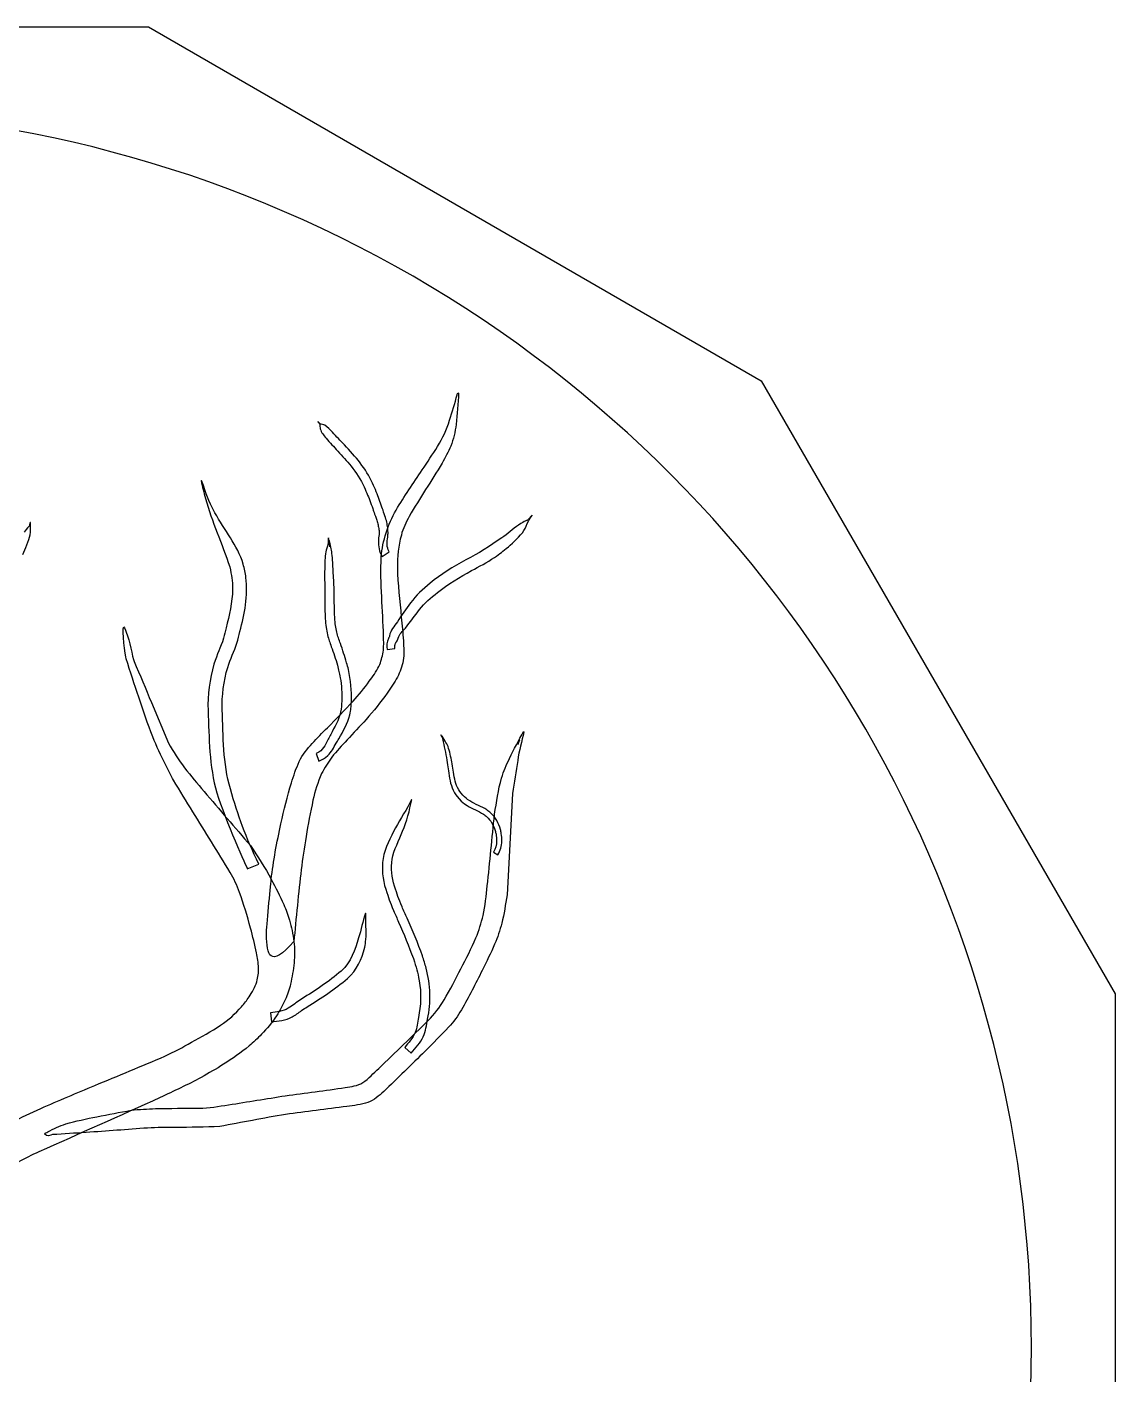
# Model space of a CAD drawing. Extents: x 5.1 to 86.3, y 5.1 to 86.3.
# Drawn here: x 52.84 to 86.27, y 44.89 to 86.27 of the extents above; entities that cross this region are included whole.
import ezdxf

# ---------------------------------------------------------------- set-up
doc = ezdxf.new("R2010")
doc.units = 0
doc.layers.add('View004', color=7, linetype='CONTINUOUS')

msp = doc.modelspace()

# ---------------------------------------------------------------- linework, layer by layer
at = {"layer": 'View004', "color": 7}
for p, q in [((34.831293, 86.270189), (56.571293, 86.270189)), ((56.571293, 86.270189), (75.399291, 75.39919)), ((75.399291, 75.39919), (86.270293, 56.571188)), ((86.270293, 56.571188), (86.270293, 34.830789))]:
    msp.add_line(p, q, dxfattribs=at)
at = {"layer": 'View004', "color": 1}
for p, q in [((66.099574, 75.025066), (66.099575, 75.025068)), ((61.780498, 74.146351), (61.774798, 74.141183)), ((61.774798, 74.141183), (61.774798, 74.141183)), ((58.202618, 72.336991), (58.186248, 72.332127)), ((58.186248, 72.332127), (58.186248, 72.332127)), ((68.361833, 71.267363), (68.355753, 71.272075)), ((68.355753, 71.272075), (68.355753, 71.272075)), ((52.947969, 71.045472), (52.93916, 71.046992)), ((52.93916, 71.046992), (52.93916, 71.046992)), ((62.105966, 70.580499), (62.098282, 70.580278)), ((62.098282, 70.580278), (62.098282, 70.580278)), ((63.748797, 70.003927), (63.966716, 70.144804)), ((63.966716, 70.144804), (63.966706, 70.144823)), ((55.911646, 67.595745), (55.911652, 67.595751)), ((63.901466, 67.145241), (64.139335, 67.176621)), ((64.139335, 67.176621), (64.139338, 67.176616)), ((56.662786, 65.514793), (57.18145, 64.269288)), ((68.093089, 64.625537), (68.107933, 64.618115)), ((65.556937, 64.530403), (65.553517, 64.528579)), ((65.553517, 64.528579), (65.553517, 64.528579)), ((67.977307, 64.361319), (67.962464, 64.355381)), ((61.723791, 63.952633), (61.809175, 63.719575)), ((61.809175, 63.719575), (61.809154, 63.719579)), ((64.663288, 62.525324), (64.65492, 62.528516)), ((64.65492, 62.528516), (64.65492, 62.528516)), ((67.173588, 60.919704), (67.30611, 60.840886)), ((67.30611, 60.840886), (67.306129, 60.840918)), ((59.607644, 60.4104), (59.959947, 60.550276)), ((63.24422, 59.042257), (63.235411, 59.043853)), ((63.235411, 59.043853), (63.235411, 59.043853)), ((60.319458, 55.983284), (60.345412, 55.708123)), ((60.345412, 55.708123), (60.34541, 55.708076)), ((64.444741, 54.92168), (64.645142, 54.746938)), ((64.645142, 54.746938), (64.645146, 54.746895))]:
    msp.add_line(p, q, dxfattribs=at)
at = {"layer": 'View004', "color": 3}
for points in [[(64.701292, 78.610206), (52.944052, 85.398252), (38.458534, 85.398252), (26.701293, 78.610206)], [(83.701292, 45.701241), (83.701292, 59.277333), (76.458533, 71.82216), (64.701292, 78.610206)], [(64.701292, 12.792276), (76.458533, 19.580323), (83.701292, 32.125149), (83.701292, 45.701241)]]:
    msp.add_open_spline(points, degree=3, dxfattribs=at)
at = {"layer": 'View004', "color": 1}
for points in [[(65.822168, 74.186237), (65.907222, 74.446047), (65.979863, 74.709701), (66.058009, 74.971631)], [(66.099575, 75.025068), (66.076311, 74.703117), (66.062927, 74.380092), (66.022684, 74.059654)], [(66.058009, 74.971631), (66.053981, 74.992683), (66.071347, 75.042782), (66.099574, 75.025066)], [(61.774798, 74.141183), (61.794726, 74.118573), (61.81463, 74.095963), (61.83455, 74.07336)], [(61.842127, 74.079547), (61.821584, 74.101815), (61.801041, 74.124083), (61.780498, 74.146351)], [(61.83455, 74.07336), (61.839186, 74.022395), (61.834348, 73.969676), (61.848344, 73.920473)], [(61.989318, 74.034425), (61.943778, 74.058077), (61.891191, 74.064506), (61.842127, 74.079547)], [(65.452194, 73.385955), (65.604463, 73.637935), (65.734975, 73.904479), (65.822168, 74.186237)], [(61.848344, 73.920473), (61.879876, 73.810014), (61.956161, 73.726298), (62.026995, 73.640757)], [(62.222021, 73.818699), (62.15163, 73.893543), (62.083763, 73.985374), (61.989318, 74.034425)], [(62.594625, 73.430683), (62.47167, 73.561181), (62.344855, 73.688093), (62.222021, 73.818699)], [(66.022684, 74.059654), (65.993994, 73.832998), (65.939793, 73.609105), (65.856808, 73.396161)], [(62.026995, 73.640757), (62.141857, 73.502048), (62.266496, 73.37195), (62.387203, 73.238434)], [(63.456586, 72.251282), (63.25425, 72.703324), (62.928712, 73.072918), (62.594625, 73.430683)], [(64.981421, 72.661914), (65.141037, 72.901469), (65.301929, 73.140409), (65.452194, 73.385955)], [(65.856808, 73.396161), (65.783096, 73.214525), (65.68572, 73.043667), (65.590434, 72.872724)], [(62.387203, 73.238434), (62.525317, 73.088235), (62.667795, 72.940145), (62.794731, 72.780153)], [(65.590434, 72.872724), (65.429186, 72.597175), (65.255415, 72.329195), (65.087293, 72.057827)], [(62.794731, 72.780153), (62.952217, 72.581653), (63.089273, 72.36786), (63.197303, 72.138358)], [(64.180274, 71.428427), (64.426711, 71.852629), (64.710778, 72.253153), (64.981421, 72.661914)], [(58.186248, 72.332127), (58.230807, 72.150902), (58.269571, 71.968154), (58.319918, 71.788451)], [(58.611053, 71.346256), (58.38143, 71.770388), (58.36507, 71.876302), (58.202618, 72.336991)], [(63.197303, 72.138358), (63.233289, 72.055838), (63.271122, 71.974102), (63.305255, 71.8908)], [(63.56938, 71.99188), (63.533668, 72.079145), (63.494186, 72.164814), (63.456586, 72.251282)], [(65.087293, 72.057827), (64.917923, 71.785316), (64.745097, 71.514724), (64.585232, 71.236504)], [(58.319918, 71.788451), (58.520658, 71.071956), (58.830377, 70.392715), (59.068879, 69.689395)], [(63.305255, 71.8908), (63.358972, 71.7597), (63.431214, 71.558484), (63.478702, 71.423115)], [(63.744642, 71.514788), (63.685256, 71.685065), (63.63812, 71.823889), (63.56938, 71.99188)], [(59.484322, 69.767852), (59.301258, 70.349439), (58.897194, 70.817725), (58.611053, 71.346256)], [(63.478702, 71.423115), (63.488209, 71.396013), (63.59344, 71.089982), (63.60616, 71.046137)], [(63.878918, 71.108486), (63.849765, 71.217343), (63.780904, 71.410817), (63.744642, 71.514788)], [(63.870263, 70.731175), (63.948081, 70.973898), (64.057207, 71.205591), (64.180274, 71.428427)], [(64.585232, 71.236504), (64.486753, 71.05232), (64.387557, 70.865216), (64.339814, 70.66032)], [(68.355753, 71.272075), (68.079999, 70.969062), (68.363938, 71.245589), (67.94191, 70.969064)], [(68.2421, 71.084606), (68.276892, 71.14859), (68.321922, 71.206444), (68.361833, 71.267363)], [(52.93916, 71.046992), (52.849787, 70.812006), (52.944556, 71.019914), (52.754063, 70.755589)], [(52.936888, 70.669625), (52.952772, 70.749521), (52.948592, 70.949178), (52.947969, 71.045472)], [(62.200152, 70.141851), (62.026227, 71.073829), (62.223682, 69.762292), (62.105966, 70.580499)], [(63.60616, 71.046137), (63.620136, 70.997961), (63.629598, 70.948585), (63.641317, 70.899808)], [(63.656388, 70.765232), (63.662012, 70.618717), (63.642169, 70.637378), (63.636263, 70.48503)], [(63.641317, 70.899808), (63.646333, 70.854953), (63.654663, 70.810338), (63.656388, 70.765232)], [(63.919274, 70.924331), (63.905822, 70.985716), (63.895175, 71.047784), (63.878918, 71.108486)], [(63.931313, 70.751386), (63.93083, 70.809169), (63.923287, 70.866682), (63.919274, 70.924331)], [(67.94191, 70.969064), (67.760183, 70.849992), (67.610733, 70.685846), (67.423054, 70.574586)], [(67.627876, 70.299473), (67.783139, 70.444128), (67.987849, 70.617921), (68.106253, 70.797349)], [(68.106253, 70.797349), (68.16459, 70.885755), (68.191501, 70.991553), (68.2421, 71.084606)], [(52.709151, 70.069216), (52.778569, 70.231157), (52.900687, 70.487659), (52.936888, 70.669625)], [(62.080407, 70.376438), (62.065564, 70.296786), (62.031243, 70.221582), (62.016636, 70.141889)], [(62.098282, 70.580278), (62.092354, 70.512334), (62.092886, 70.443492), (62.080407, 70.376438)], [(63.636263, 70.48503), (63.629347, 70.307487), (63.660979, 70.159681), (63.748797, 70.003927)], [(63.723413, 69.990504), (63.740255, 70.242398), (63.794732, 70.49071), (63.870263, 70.731175)], [(63.900426, 70.376462), (63.896322, 70.448821), (63.915376, 70.531034), (63.92198, 70.60188)], [(63.966706, 70.144823), (63.924838, 70.247507), (63.906598, 70.266762), (63.900426, 70.376462)], [(63.92198, 70.60188), (63.926616, 70.651599), (63.931731, 70.701455), (63.931313, 70.751386)], [(64.339814, 70.66032), (64.247424, 70.334474), (64.219059, 69.993971), (64.21781, 69.656398)], [(67.423054, 70.574586), (67.066588, 70.329145), (66.705708, 70.090208), (66.317923, 69.896109)], [(62.016636, 70.141889), (61.987809, 69.984647), (61.988577, 69.790624), (61.984131, 69.632116)], [(62.240493, 69.639646), (62.233957, 69.748715), (62.220589, 70.032372), (62.200152, 70.141851)], [(63.736424, 68.761721), (63.717949, 69.170913), (63.700058, 69.581168), (63.723413, 69.990504)], [(66.496144, 69.568358), (66.733438, 69.696274), (66.974509, 69.820508), (67.19813, 69.971928)], [(67.19813, 69.971928), (67.386379, 70.099395), (67.443331, 70.151666), (67.627876, 70.299473)], [(59.068879, 69.689395), (59.117398, 69.418902), (59.157092, 69.273629), (59.154508, 68.999907)], [(59.564522, 69.361151), (59.54689, 69.498199), (59.511056, 69.632285), (59.484322, 69.767852)], [(61.984131, 69.632116), (61.983143, 69.331464), (61.984533, 69.030975), (61.988083, 68.730339)], [(62.272573, 69.059987), (62.265733, 69.252743), (62.252463, 69.447111), (62.240493, 69.639646)], [(64.21781, 69.656398), (64.229354, 69.149364), (64.292495, 68.645652), (64.339017, 68.141125)], [(66.317923, 69.896109), (65.933787, 69.686966), (65.559032, 69.459905), (65.220808, 69.180784)], [(65.450483, 68.8964), (65.777984, 69.152311), (66.131435, 69.370293), (66.496144, 69.568358)], [(59.381094, 67.696878), (59.518826, 68.237795), (59.636677, 68.800385), (59.564522, 69.361151)], [(65.220808, 69.180784), (65.003606, 68.999652), (64.787826, 68.816005), (64.626092, 68.580775)], [(59.154508, 68.999907), (59.150708, 68.596891), (59.048108, 68.197378), (58.95756, 67.80784)], [(61.988083, 68.730339), (61.989907, 68.580483), (61.992187, 68.246797), (62.00139, 68.093138)], [(62.294157, 68.12072), (62.275499, 68.433187), (62.283623, 68.747223), (62.272573, 69.059987)], [(63.79401, 67.557402), (63.782959, 67.959209), (63.756344, 68.360322), (63.736424, 68.761721)], [(64.900605, 68.372656), (65.050421, 68.581556), (65.250011, 68.739787), (65.450483, 68.8964)], [(64.626092, 68.580775), (64.485064, 68.389446), (64.343393, 68.198786), (64.217024, 67.997253)], [(64.46383, 67.802484), (64.610508, 67.991685), (64.753372, 68.183792), (64.900605, 68.372656)], [(62.00139, 68.093138), (62.006786, 68.003136), (62.018224, 67.913601), (62.026645, 67.823832)], [(62.317048, 67.878848), (62.309425, 67.959472), (62.29899, 68.039879), (62.294157, 68.12072)], [(62.353011, 67.679254), (62.337712, 67.7451), (62.329033, 67.812317), (62.317048, 67.878848)], [(64.217024, 67.997253), (64.12089, 67.862799), (64.005816, 67.7359), (63.974897, 67.567719)], [(64.339017, 68.141125), (64.361125, 67.897888), (64.386365, 67.654816), (64.403465, 67.411196)], [(55.888554, 66.861), (55.86621, 66.936726), (55.745356, 67.770905), (55.81227, 67.840198)], [(55.81227, 67.840198), (55.834895, 67.86182), (55.892823, 67.630031), (55.911646, 67.595745)], [(55.911652, 67.595751), (55.985896, 67.497209), (56.073474, 66.889552), (56.127543, 66.779366)], [(58.877287, 67.497317), (58.77787, 67.186344), (58.679433, 67.018169), (58.583535, 66.697968)], [(58.95756, 67.80784), (58.9308, 67.704332), (58.909847, 67.59915), (58.877287, 67.497317)], [(59.288028, 67.345705), (59.324637, 67.461138), (59.350075, 67.57982), (59.381094, 67.696878)], [(62.026645, 67.823832), (62.041564, 67.748272), (62.053442, 67.672043), (62.071424, 67.597153)], [(62.071424, 67.597153), (62.105624, 67.454737), (62.14044, 67.369159), (62.188485, 67.23259)], [(62.466281, 67.329034), (62.424443, 67.448741), (62.381802, 67.555431), (62.353011, 67.679254)], [(63.782465, 67.068819), (63.80503, 67.230595), (63.796206, 67.394616), (63.79401, 67.557402)], [(63.941366, 67.480532), (63.891996, 67.372554), (63.883667, 67.262456), (63.901466, 67.145241)], [(63.974897, 67.567719), (63.970261, 67.518942), (63.969425, 67.541849), (63.941366, 67.480532)], [(64.194119, 67.378608), (64.224101, 67.425036), (64.226449, 67.444705), (64.243405, 67.497476)], [(64.243405, 67.497476), (64.282111, 67.620212), (64.381869, 67.707527), (64.46383, 67.802484)], [(59.00618, 66.597199), (59.084942, 66.851903), (59.207436, 67.091574), (59.288028, 67.345705)], [(62.188485, 67.23259), (62.254354, 67.045352), (62.320661, 66.858093), (62.37542, 66.667211)], [(62.659667, 66.739562), (62.603967, 66.938808), (62.534507, 67.133838), (62.466281, 67.329034)], [(63.653402, 66.629317), (63.718944, 66.76805), (63.751401, 66.919392), (63.782465, 67.068819)], [(64.139338, 67.176616), (64.141846, 67.247813), (64.134702, 67.283793), (64.161446, 67.346171)], [(64.161446, 67.346171), (64.178029, 67.384847), (64.176441, 67.351263), (64.194119, 67.378608)], [(64.403465, 67.411196), (64.411468, 67.20934), (64.432679, 67.005125), (64.393197, 66.805093)], [(56.27115, 65.683602), (56.138556, 66.074407), (56.00992, 66.466553), (55.888554, 66.861)], [(56.127543, 66.779366), (56.315293, 66.361869), (56.485073, 65.936603), (56.662786, 65.514793)], [(58.583535, 66.697968), (58.445257, 66.236278), (58.388697, 65.754787), (58.399883, 65.273825)], [(62.37542, 66.667211), (62.416688, 66.503244), (62.434738, 66.44571), (62.462541, 66.280062)], [(62.714038, 66.528064), (62.697971, 66.599055), (62.677793, 66.669062), (62.659667, 66.739562)], [(63.353585, 66.169446), (63.460379, 66.317939), (63.571012, 66.465439), (63.653402, 66.629317)], [(64.393197, 66.805093), (64.368931, 66.625866), (64.301418, 66.455315), (64.218871, 66.29546)], [(58.835698, 65.291087), (58.824936, 65.731303), (58.875696, 66.175248), (59.00618, 66.597199)], [(62.462541, 66.280062), (62.502198, 66.043737), (62.516828, 65.802923), (62.511379, 65.563552)], [(62.804804, 65.54418), (62.813332, 65.873926), (62.786967, 66.205915), (62.714038, 66.528064)], [(64.218871, 66.29546), (64.124904, 66.125486), (64.014362, 65.965544), (63.906699, 65.804142)], [(62.858173, 65.557922), (63.032136, 65.754421), (63.200764, 65.95592), (63.353585, 66.169446)], [(63.906699, 65.804142), (63.708057, 65.521802), (63.484472, 65.258094), (63.257332, 64.998521)], [(56.705751, 64.464329), (56.542016, 64.863811), (56.41063, 65.275307), (56.27115, 65.683602)], [(62.068896, 64.745473), (62.334644, 65.01366), (62.602998, 65.279594), (62.858173, 65.557922)], [(62.511379, 65.563552), (62.503414, 65.434404), (62.503741, 65.352119), (62.474549, 65.225512)], [(62.75466, 65.138505), (62.794879, 65.301145), (62.793298, 65.379133), (62.804804, 65.54418)], [(58.399883, 65.273825), (58.43498, 64.426263), (58.431248, 63.564685), (58.672468, 62.743669)], [(59.088178, 62.864101), (58.857807, 63.650777), (58.866455, 64.478849), (58.835698, 65.291087)], [(62.474549, 65.225512), (62.41796, 64.979969), (62.290474, 64.758355), (62.170091, 64.539947)], [(62.416242, 64.402286), (62.553657, 64.634819), (62.689235, 64.873911), (62.75466, 65.138505)], [(63.257332, 64.998521), (63.064225, 64.786822), (62.864668, 64.581099), (62.671481, 64.369452)], [(61.600595, 64.262163), (61.749673, 64.429871), (61.912546, 64.58464), (62.068896, 64.745473)], [(65.686802, 64.334511), (65.46047, 64.701714), (65.708849, 64.242112), (65.556937, 64.530403)], [(67.664364, 63.802928), (67.80203, 64.079786), (67.947273, 64.352881), (68.093089, 64.625537)], [(68.107933, 64.618115), (68.036941, 64.327221), (67.96017, 64.037222), (67.914964, 63.74085)], [(57.089145, 63.609449), (56.949581, 63.888958), (56.820254, 64.173604), (56.705751, 64.464329)], [(57.18145, 64.269288), (57.340366, 64.011461), (57.493218, 63.748788), (57.680775, 63.510203)], [(61.201137, 63.709678), (61.303044, 63.914476), (61.450612, 64.091247), (61.600595, 64.262163)], [(62.089451, 64.389359), (61.984421, 64.181957), (61.950408, 64.059578), (61.723791, 63.952633)], [(62.07985, 63.887986), (62.194339, 63.994386), (62.26021, 64.130771), (62.335517, 64.264323)], [(62.170091, 64.539947), (62.14321, 64.489749), (62.115173, 64.440157), (62.089451, 64.389359)], [(62.671481, 64.369452), (62.511178, 64.197513), (62.353481, 64.022808), (62.203672, 63.841746)], [(62.335517, 64.264323), (62.361692, 64.310736), (62.389333, 64.356298), (62.416242, 64.402286)], [(65.553517, 64.528579), (65.620594, 64.401303), (65.59059, 64.477818), (65.624888, 64.312121)], [(65.624888, 64.312121), (65.66906, 64.098713), (65.724887, 63.887654), (65.752081, 63.670993)], [(65.773677, 64.166316), (65.750786, 64.225117), (65.719915, 64.280792), (65.686802, 64.334511)], [(65.890346, 63.692467), (65.859467, 63.843101), (65.830177, 64.021133), (65.773677, 64.166316)], [(67.919418, 64.229209), (67.938714, 64.273243), (67.958011, 64.317283), (67.977307, 64.361319)], [(67.962464, 64.355381), (67.948116, 64.313323), (67.933767, 64.271266), (67.919418, 64.229209)], [(61.809154, 63.719579), (61.935563, 63.782127), (61.974587, 63.790161), (62.07985, 63.887986)], [(62.203672, 63.841746), (62.089075, 63.678334), (61.979365, 63.510574), (61.888348, 63.332762)], [(67.419184, 63.199055), (67.484916, 63.406475), (67.56771, 63.608027), (67.664364, 63.802928)], [(67.914964, 63.74085), (67.861529, 63.402413), (67.808089, 63.063975), (67.754652, 62.725537)], [(57.342187, 63.128666), (57.253649, 63.286724), (57.168636, 63.446636), (57.089145, 63.609449)], [(57.680775, 63.510203), (57.87045, 63.262532), (58.077096, 63.028506), (58.277427, 62.789512)], [(60.960316, 63.050675), (61.027477, 63.274878), (61.109245, 63.494485), (61.201137, 63.709678)], [(61.888348, 63.332762), (61.76873, 63.071847), (61.688281, 62.794678), (61.625311, 62.515191)], [(65.752081, 63.670993), (65.764089, 63.587067), (65.775656, 63.503078), (65.788082, 63.419214)], [(65.788082, 63.419214), (65.818042, 63.217067), (65.843372, 63.012229), (65.931612, 62.825095)], [(65.932153, 63.442491), (65.918139, 63.525804), (65.904284, 63.60914), (65.890346, 63.692467)], [(66.066413, 62.90306), (65.986411, 63.072579), (65.962857, 63.259912), (65.932153, 63.442491)], [(57.932298, 62.165154), (57.734207, 62.485465), (57.537692, 62.8068), (57.342187, 63.128666)], [(60.640043, 61.794835), (60.730527, 62.217264), (60.836678, 62.636631), (60.960316, 63.050675)], [(66.225632, 62.671434), (66.148807, 62.766354), (66.119078, 62.79147), (66.066413, 62.90306)], [(67.203949, 62.087257), (67.265897, 62.459561), (67.314295, 62.835579), (67.419184, 63.199055)], [(58.277427, 62.789512), (58.748469, 62.231569), (59.226755, 61.679808), (59.701918, 61.125381)], [(58.672468, 62.743669), (58.919913, 61.911576), (59.607644, 60.4104), (59.607644, 60.4104)], [(59.959947, 60.550276), (59.561757, 61.379306), (59.31832, 62.047315), (59.088178, 62.864101)], [(61.625311, 62.515191), (61.545897, 62.145468), (61.47522, 61.773835), (61.412122, 61.400989)], [(64.65492, 62.528516), (64.498821, 62.235481), (64.324229, 61.954495), (64.16252, 61.664495)], [(64.379497, 61.562709), (64.517275, 61.87004), (64.586163, 62.199573), (64.663288, 62.525324)], [(65.931612, 62.825095), (65.992731, 62.695473), (66.027371, 62.665843), (66.116041, 62.55608)], [(66.116041, 62.55608), (66.223182, 62.453733), (66.235994, 62.431645), (66.360901, 62.351351)], [(66.440256, 62.493588), (66.33306, 62.561707), (66.317472, 62.584711), (66.225632, 62.671434)], [(66.970304, 62.216904), (66.805776, 62.332016), (66.609101, 62.386294), (66.440256, 62.493588)], [(67.754652, 62.725537), (67.699232, 61.68697), (67.643818, 60.648402), (67.588402, 59.609834)], [(59.075471, 60.299804), (58.704386, 60.927647), (58.314206, 61.543896), (57.932298, 62.165154)], [(66.360901, 62.351351), (66.522014, 62.247783), (66.707381, 62.191434), (66.868033, 62.087254)], [(66.868033, 62.087254), (66.901435, 62.061437), (66.937117, 62.038326), (66.968247, 62.009809)], [(67.089828, 62.120995), (67.052611, 62.155985), (67.010144, 62.184933), (66.970304, 62.216904)], [(66.981966, 59.885807), (67.05596, 60.619624), (67.129955, 61.353441), (67.203949, 62.087257)], [(67.384528, 61.620573), (67.332012, 61.808572), (67.232731, 61.986627), (67.089828, 62.120995)], [(60.343097, 60.088665), (60.40104, 60.632456), (60.519135, 61.230366), (60.640043, 61.794835)], [(64.16252, 61.664495), (64.007516, 61.364591), (63.83868, 61.063386), (63.779883, 60.725735)], [(66.968247, 62.009809), (67.090968, 61.897401), (67.178592, 61.745348), (67.224929, 61.586295)], [(61.412122, 61.400989), (61.355236, 61.061304), (61.304803, 60.720528), (61.265019, 60.378398)], [(64.059022, 60.705274), (64.107844, 60.982934), (64.270449, 61.30378), (64.379497, 61.562709)], [(67.268751, 61.27196), (67.26862, 61.146979), (67.232476, 61.029249), (67.173588, 60.919704)], [(67.224929, 61.586295), (67.235645, 61.549488), (67.24136, 61.511397), (67.249568, 61.473942)], [(67.249568, 61.473942), (67.259243, 61.399796), (67.268834, 61.346383), (67.268751, 61.27196)], [(67.306129, 60.840918), (67.379553, 60.969863), (67.424018, 61.110609), (67.428486, 61.259461)], [(67.411211, 61.4938), (67.402319, 61.536056), (67.396148, 61.578982), (67.384528, 61.620573)], [(67.428486, 61.259461), (67.431222, 61.349993), (67.421646, 61.403922), (67.411211, 61.4938)], [(59.701918, 61.125381), (59.928712, 60.78815), (60.147179, 60.44485), (60.343097, 60.088665)], [(63.779883, 60.725735), (63.72498, 60.410437), (63.768232, 60.089763), (63.859482, 59.786554)], [(64.128037, 59.876974), (64.04914, 60.144827), (64.01011, 60.427102), (64.059022, 60.705274)], [(59.366281, 59.686737), (59.29098, 59.900414), (59.192942, 60.106101), (59.075471, 60.299804)], [(60.198291, 58.380699), (60.18699, 58.652765), (60.321925, 59.817999), (60.343097, 60.088665)], [(60.343097, 60.088665), (60.473953, 59.831388), (60.611116, 59.576878), (60.727948, 59.312821)], [(61.265019, 60.378398), (61.183126, 59.719834), (61.103101, 58.840752), (61.036944, 58.180494)], [(59.705559, 58.587771), (59.607872, 58.958604), (59.496447, 59.32596), (59.366281, 59.686737)], [(63.859482, 59.786554), (63.95747, 59.492377), (63.976766, 59.416381), (64.099084, 59.125273)], [(64.360362, 59.243698), (64.25191, 59.498346), (64.216136, 59.618441), (64.128037, 59.876974)], [(66.856606, 58.978975), (66.91774, 59.278269), (66.948996, 59.58244), (66.981966, 59.885807)], [(67.588402, 59.609834), (67.538045, 59.317643), (67.502309, 59.022141), (67.425619, 58.735218)], [(60.727948, 59.312821), (60.795246, 59.15666), (60.854965, 58.997266), (60.90282, 58.834049)], [(64.521395, 58.891677), (64.468674, 59.009452), (64.410922, 59.124983), (64.360362, 59.243698)], [(60.90282, 58.834049), (60.972451, 58.622263), (61.009343, 58.401214), (61.036944, 58.180494)], [(63.235411, 59.043853), (63.151994, 58.796806), (63.108361, 58.53936), (63.026587, 58.2914)], [(63.250376, 58.24208), (63.270303, 58.509111), (63.239561, 58.775323), (63.24422, 59.042257)], [(64.099084, 59.125273), (64.14853, 59.007603), (64.204494, 58.892778), (64.256026, 58.776009)], [(64.256026, 58.776009), (64.419234, 58.406179), (64.57273, 58.03225), (64.70906, 57.651575)], [(64.987804, 57.735971), (64.848681, 58.127762), (64.691216, 58.512308), (64.521395, 58.891677)], [(66.631627, 58.292619), (66.726902, 58.514276), (66.790335, 58.747507), (66.856606, 58.978975)], [(59.890323, 57.826457), (59.836979, 58.082165), (59.776624, 58.336383), (59.705559, 58.587771)], [(61.036944, 58.180494), (60.296482, 57.33504), (60.202456, 57.769318), (60.198291, 58.380699)], [(67.425619, 58.735218), (67.371553, 58.517527), (67.297297, 58.305257), (67.207123, 58.099932)], [(61.036944, 58.180494), (61.066576, 57.96064), (61.062062, 57.737834), (61.043556, 57.517272)], [(63.026587, 58.2914), (62.914693, 57.91743), (62.794355, 57.540294), (62.495369, 57.270744)], [(62.685427, 57.041986), (62.965816, 57.295892), (63.13597, 57.62998), (63.213652, 57.998222)], [(63.213652, 57.998222), (63.230623, 58.078654), (63.238132, 58.160794), (63.250376, 58.24208)], [(66.172309, 57.340224), (66.330579, 57.655133), (66.498273, 57.965955), (66.631627, 58.292619)], [(67.207123, 58.099932), (67.090699, 57.824244), (66.955762, 57.556906), (66.823631, 57.288526)], [(59.954292, 57.370739), (59.946601, 57.524176), (59.91497, 57.675151), (59.890323, 57.826457)], [(64.70906, 57.651575), (64.794207, 57.371764), (64.84055, 57.252201), (64.889927, 56.968931)], [(65.102024, 57.357291), (65.069018, 57.484938), (65.025878, 57.609745), (64.987804, 57.735971)], [(59.897855, 56.942406), (59.939867, 57.080837), (59.958472, 57.226266), (59.954292, 57.370739)], [(61.043556, 57.517272), (61.019578, 57.298675), (60.983622, 57.081267), (60.935403, 56.86671)], [(62.495369, 57.270744), (62.114151, 56.953666), (61.706521, 56.674156), (61.283174, 56.416013)], [(65.143862, 55.794128), (65.257149, 56.313347), (65.234754, 56.843939), (65.102024, 57.357291)], [(65.652177, 56.3866), (65.843127, 56.694554), (66.002113, 57.02068), (66.172309, 57.340224)], [(66.823631, 57.288526), (66.620328, 56.879623), (66.410449, 56.473764), (66.184184, 56.077022)], [(59.660355, 56.473344), (59.757252, 56.619602), (59.843377, 56.775054), (59.897855, 56.942406)], [(60.935403, 56.86671), (60.894538, 56.702569), (60.842074, 56.541327), (60.771907, 56.387248)], [(61.447085, 56.17205), (61.88042, 56.432839), (62.296345, 56.718928), (62.685427, 57.041986)], [(64.889927, 56.968931), (64.955097, 56.595051), (64.941333, 56.214951), (64.864885, 55.843947)], [(59.429932, 56.174686), (59.512782, 56.269401), (59.593477, 56.366487), (59.660355, 56.473344)], [(60.771907, 56.387248), (60.694053, 56.21692), (60.610494, 56.048369), (60.503546, 55.894076)], [(61.101555, 56.292809), (61.094335, 56.287793), (60.893683, 56.141757), (60.865118, 56.125528)], [(61.283174, 56.416013), (61.222633, 56.374943), (61.161597, 56.334603), (61.101555, 56.292809)], [(65.168871, 55.746005), (65.350116, 55.943306), (65.518042, 56.154102), (65.652177, 56.3866)], [(58.787727, 55.60315), (59.024463, 55.765724), (59.244388, 55.954933), (59.429932, 56.174686)], [(60.503546, 55.894076), (60.368657, 55.691606), (60.216944, 55.500205), (60.045633, 55.327239)], [(60.865118, 56.125528), (60.698275, 56.030738), (60.506326, 56.007863), (60.319458, 55.983284)], [(60.981308, 55.858412), (61.079784, 55.908693), (61.182729, 55.993719), (61.272601, 56.055952)], [(61.272601, 56.055952), (61.330034, 56.095723), (61.388924, 56.133351), (61.447085, 56.17205)], [(66.184184, 56.077022), (66.073683, 55.885107), (65.939501, 55.708349), (65.790859, 55.544475)], [(57.896384, 55.080018), (58.19663, 55.248874), (58.499549, 55.414138), (58.787727, 55.60315)], [(60.34541, 55.708076), (60.563362, 55.729303), (60.78355, 55.757438), (60.981308, 55.858412)], [(63.645902, 54.277959), (64.155469, 54.765325), (64.663121, 55.254679), (65.168871, 55.746005)], [(64.864885, 55.843947), (64.839067, 55.695258), (64.824323, 55.52567), (64.76718, 55.383474)], [(65.013896, 55.253145), (65.088368, 55.421744), (65.11108, 55.614978), (65.143862, 55.794128)], [(65.790859, 55.544475), (65.559248, 55.291222), (65.314785, 55.050243), (65.070165, 54.80966)], [(57.074291, 54.65094), (57.353753, 54.783289), (57.624115, 54.93371), (57.896384, 55.080018)], [(60.045633, 55.327239), (59.924281, 55.201857), (59.796331, 55.082464), (59.661808, 54.971346)], [(64.76718, 55.383474), (64.696348, 55.207226), (64.553228, 55.073333), (64.444741, 54.92168)], [(64.645146, 54.746895), (64.776564, 54.908117), (64.928523, 55.059861), (65.013896, 55.253145)], [(54.920514, 53.754221), (55.638171, 54.053752), (56.357059, 54.350491), (57.074291, 54.65094)], [(59.661808, 54.971346), (59.413913, 54.764586), (59.14983, 54.577932), (58.875715, 54.407645)], [(65.070165, 54.80966), (64.65059, 54.391118), (64.22375, 53.979991), (63.798793, 53.566944)], [(58.875715, 54.407645), (58.653217, 54.262495), (58.421536, 54.132161), (58.189822, 54.002486)], [(63.154575, 53.843036), (63.337029, 53.965483), (63.485384, 54.129593), (63.645902, 54.277959)], [(58.189822, 54.002486), (57.776706, 53.77893), (57.350332, 53.581422), (56.92444, 53.383748)], [(62.618676, 53.689243), (62.802224, 53.717789), (62.994047, 53.741972), (63.154575, 53.843036)], [(56.92444, 53.383748), (55.690099, 52.812689), (54.44191, 52.272299), (53.201863, 51.713871)], [(53.261214, 53.048891), (53.8118, 53.289879), (54.365014, 53.524791), (54.920514, 53.754221)], [(59.03395, 53.160223), (59.614156, 53.252617), (60.194014, 53.347362), (60.774439, 53.438284)], [(60.774439, 53.438284), (61.389132, 53.522304), (62.004246, 53.603384), (62.618676, 53.689243)], [(63.798793, 53.566944), (63.649337, 53.439649), (63.501043, 53.302224), (63.314262, 53.231849)], [(52.366733, 52.621369), (52.659162, 52.775518), (52.960646, 52.911555), (53.261214, 53.048891)], [(54.984529, 52.795005), (55.33573, 52.863618), (55.687752, 52.927822), (56.039965, 52.991001)], [(56.039965, 52.991001), (56.288852, 53.026219), (56.540431, 53.03179), (56.791059, 53.045926)], [(56.791059, 53.045926), (57.235361, 53.052006), (57.679684, 53.054993), (58.124027, 53.054833)], [(58.124027, 53.054833), (58.430294, 53.056657), (58.731683, 53.117989), (59.03395, 53.160223)], [(62.668994, 53.109333), (62.039682, 53.028823), (61.41037, 52.948313), (60.781059, 52.867803)], [(63.314262, 53.231849), (63.104985, 53.164877), (62.885527, 53.141206), (62.668994, 53.109333)], [(53.47645, 52.327484), (53.654563, 52.420609), (53.833186, 52.516595), (54.027112, 52.572888)], [(54.027112, 52.572888), (54.343937, 52.656372), (54.661782, 52.737314), (54.984529, 52.795005)], [(60.781059, 52.867803), (60.107587, 52.746112), (59.434672, 52.621418), (58.762309, 52.49374)], [(53.384418, 52.259206), (53.382138, 52.31214), (53.452917, 52.293839), (53.47645, 52.327484)], [(53.626372, 52.244363), (53.550366, 52.216289), (53.444741, 52.183024), (53.384418, 52.259206)], [(54.655251, 52.30932), (54.312291, 52.287668), (53.969331, 52.266016), (53.626372, 52.244363)], [(56.545103, 52.447973), (55.915119, 52.402236), (55.285419, 52.352374), (54.655251, 52.30932)], [(57.401137, 52.467019), (57.115737, 52.464511), (56.830197, 52.461471), (56.545103, 52.447973)], [(58.762309, 52.49374), (58.308701, 52.479825), (57.855046, 52.46274), (57.401137, 52.467019)], [(53.201863, 51.713871), (52.984913, 51.617847), (52.77059, 51.515607), (52.563645, 51.399394)]]:
    msp.add_open_spline(points, degree=3, dxfattribs=at)

doc.saveas('drawing.dxf')
